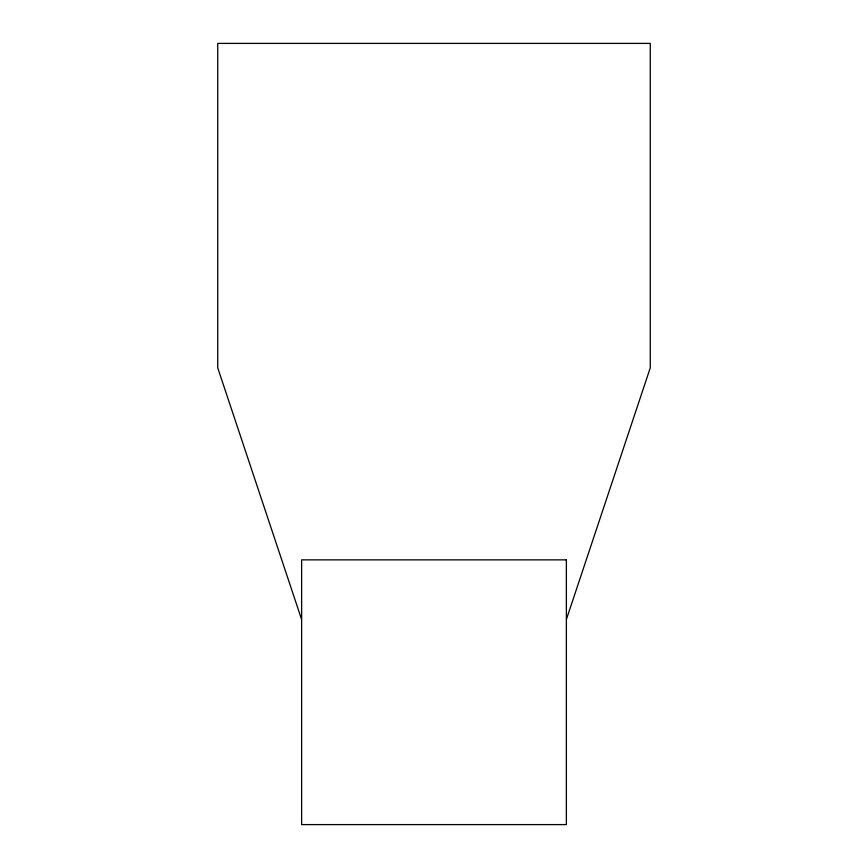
<?xml version="1.0" encoding="UTF-8"?>
<svg xmlns="http://www.w3.org/2000/svg" width="868" height="868" viewBox="0 0 868 868"><rect width="100%" height="100%" fill="white"/><g stroke="black" fill="none" stroke-linecap="round" stroke-linejoin="round"><path stroke-width="1.3" d="M566.5 619.134L650.273 367.815L650.273 43.4L217.727 43.4L217.727 367.815L301.5 619.134M566.37 559.86L301.63 559.86L301.63 824.6L566.37 824.6L566.37 559.86"/></g></svg>
